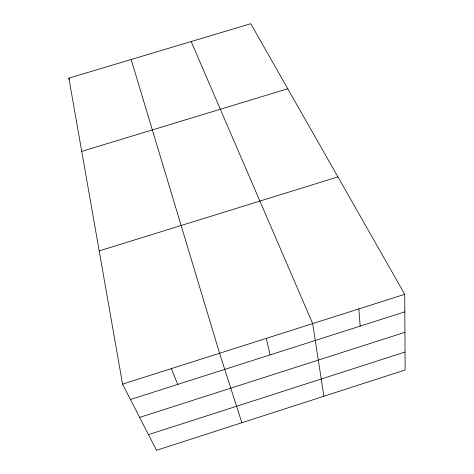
<?xml version="1.0" encoding="UTF-8"?>
<svg xmlns="http://www.w3.org/2000/svg" width="474" height="474" viewBox="0 0 474 474"><rect width="100%" height="100%" fill="white"/><g stroke="black" fill="none" stroke-linecap="round" stroke-linejoin="round"><path stroke-width="0.71" d="M148.463 434.622L405.039 352.04M139.629 417.393L404.938 332.31M122.582 384.141L404.743 294.301L250.752 23.7L68.872 78.157L122.582 384.141L156.503 450.3L405.128 370.004L404.743 294.301M130.457 399.505L404.832 311.851M99.196 250.918L337.921 176.885M81.724 151.378L287.771 88.751M191.164 41.54L312.674 323.612L323.896 396.24M171.221 368.654L177.738 384.396M68.872 78.157L69.4 79.49M241.864 422.731L219.581 353.254L131.15 59.511M266.258 338.395L270.139 354.878M358.836 308.918L360.175 326.118"/></g></svg>
